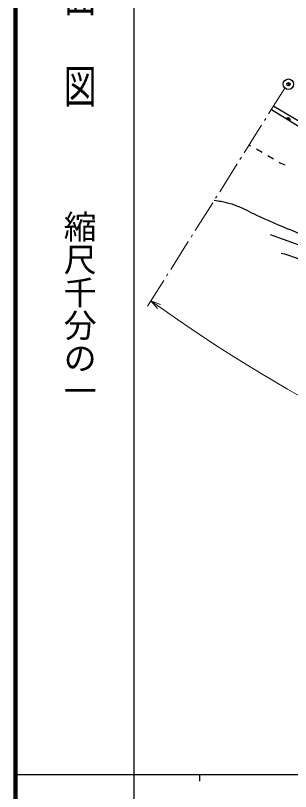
# Model space of a CAD drawing. Units: millimetres, scale not verified. Extents: x 40000 to 680000, y 20000 to 380000.
# Drawn here: x 40000 to 81868, y 202409 to 320692 of the extents above; entities that cross this region are included whole.
import ezdxf
from ezdxf.enums import TextEntityAlignment as Align

# ---------------------------------------------------------------- set-up
doc = ezdxf.new("R2010")
doc.units = ezdxf.units.MM
doc.header["$LTSCALE"] = 1000
doc.header["$PDMODE"] = 32
doc.header["$PDSIZE"] = 500
for name, color, linetype, lineweight in [('M-BGD', 7, 'Continuous', 25), ('M-BMK-HTXT', 7, 'Continuous', 13), ('M-BMK-SRVR', 3, 'Continuous', 25), ('M-STR-HTXT', 7, 'Continuous', 13), ('M-TTL', 2, 'Continuous', 140), ('M-TTL-BAND', 7, 'Continuous', 25)]:
    doc.layers.add(name, color=color, linetype=linetype, lineweight=lineweight)
doc.layers.add('M-OTRS', color=6, linetype='Continuous')
doc.styles.add('@ＭＳ ゴシック', font='')
doc.styles.get('@ＭＳ ゴシック').set_extended_font_data('@MS Gothic')

msp = doc.modelspace()

# ---------------------------------------------------------------- linework, layer by layer
at = {"layer": 'M-BGD'}
for p, q in [((75806, 300799), (75556, 300944)), ((77537, 299797), (76672, 300298)), ((79268, 298795), (78402, 299296)), ((80303, 298196), (80133, 298294)), ((81051, 297902), (80303, 298196))]:
    msp.add_line(p, q, dxfattribs=at)
for points in [[(79342, 306892), (92562, 299039), (92689, 299039), (92774, 298912), (108790, 290124), (118494, 285454), (126164, 281548), (132310, 280992), (139345, 278400), (148456, 274790), (169986, 269008), (186008, 266791), (207160, 265248), (219792, 265281), (248704, 266106), (257564, 266904)], [(125715, 281033), (124977, 281337), (107603, 289956), (94976, 296748), (84002, 303200), (79002, 306341)]]:
    msp.add_lwpolyline(points, dxfattribs=at)
for radius, start, end in [(354, 336.65964, 139.06482), (283, 338.88368, 136.84078), (212, 342.63001, 133.09445), (142, 350.34174, 125.38273), (100, 0.6594, 115.06506)]:
    msp.add_arc((81473, 304725), radius, start, end, dxfattribs=at)
for points, knots in [([(70262, 292525), (71176, 292396), (71457, 292357), (72203, 292163), (72930, 291974), (73335, 291844), (74028, 291555), (75278, 291034), (75919, 290611), (77151, 290049), (79353, 289045), (80606, 288521), (82859, 287632), (84914, 286820), (86082, 286409), (88150, 285630), (91088, 284525), (92737, 283916), (95676, 282812), (98776, 281648), (100531, 281046), (103611, 279827), (109281, 277583), (112419, 276224), (117976, 273712), (120026, 272785), (121176, 272267), (123180, 271246), (123670, 270996), (123941, 270846), (124417, 270570), (125808, 269764), (126539, 269233), (127867, 268328), (128893, 267629), (129350, 267059), (130433, 266453), (131416, 265904), (132037, 265671), (133146, 265476), (134035, 265320), (134567, 265578), (135456, 265424), (136671, 265214), (137282, 264804), (138486, 264539), (141471, 263882), (143284, 264281), (146243, 263516), (149432, 262690), (151131, 261925), (154259, 260892), (158797, 259392), (161391, 258698), (165865, 257014), (169081, 255804), (170843, 255022), (173997, 253657), (175399, 253050), (176211, 252762), (177561, 252046), (179313, 251115), (179899, 250643), (181798, 249244)], [0, 0, 0, 0, 1, 1, 1, 2, 2, 2, 3, 3, 3, 4, 4, 4, 5, 5, 5, 6, 6, 6, 7, 7, 7, 8, 8, 8, 9, 9, 9, 10, 10, 10, 11, 11, 11, 12, 12, 12, 13, 13, 13, 14, 14, 14, 15, 15, 15, 16, 16, 16, 17, 17, 17, 18, 18, 18, 19, 19, 19, 20, 20, 20, 21, 21, 21, 21]), ([(78775, 287308), (85017, 285042), (86652, 284440), (91657, 282488), (97307, 280285), (100643, 279399), (106024, 276604), (111263, 273883), (114228, 272325), (118990, 268836), (120536, 267703), (121312, 266951), (122770, 265706), (123350, 265211), (123635, 264885), (124243, 264423), (124879, 263940), (125231, 263650), (125937, 263277), (126966, 262736), (127640, 262628), (128777, 262385), (132035, 261688), (134005, 262470), (137297, 261954), (143131, 261041), (146353, 260203), (152047, 258636), (157721, 257075), (160824, 255938), (166403, 254065), (168192, 253465), (168766, 253278), (170977, 252510)], [0, 0, 0, 0, 1, 1, 1, 2, 2, 2, 3, 3, 3, 4, 4, 4, 5, 5, 5, 6, 6, 6, 7, 7, 7, 8, 8, 8, 9, 9, 9, 10, 10, 10, 11, 11, 11, 11]), ([(80469, 284466), (81697, 284153), (82092, 284010), (83096, 283616), (84863, 282924), (85684, 282177), (87334, 281239), (90487, 279448), (92240, 278420), (95384, 276612), (97487, 275403), (98681, 274754), (100765, 273513), (105310, 270809), (108000, 269491), (112248, 266340), (115425, 263983), (116780, 262135), (119915, 259721), (121005, 258883), (121722, 258564), (122918, 257885), (123343, 257644), (123573, 257488), (124025, 257302), (125516, 256687), (126374, 256324), (127967, 256069), (131516, 255502), (133571, 256378), (137166, 256359), (139656, 256345), (141051, 256179), (143524, 255888), (147086, 255467), (149042, 254942), (152550, 254197), (154948, 253687), (156317, 253477), (158655, 252739), (160403, 252186), (161019, 251960), (163062, 251124)], [0, 0, 0, 0, 1, 1, 1, 2, 2, 2, 3, 3, 3, 4, 4, 4, 5, 5, 5, 6, 6, 6, 7, 7, 7, 8, 8, 8, 9, 9, 9, 10, 10, 10, 11, 11, 11, 12, 12, 12, 13, 13, 13, 14, 14, 14, 14])]:
    msp.add_open_spline(points, degree=3, knots=knots, dxfattribs=at)
at = {"layer": 'M-BMK-HTXT'}
for p, q in [((81018, 309627), (78543, 305692)), ((77478, 303999), (74816, 299767)), ((78117, 305015), (77904, 304676)), ((74390, 299090), (74177, 298751)), ((73751, 298074), (71089, 293841)), ((70663, 293164), (70450, 292826)), ((70024, 292148), (67362, 287916)), ((66936, 287239), (66724, 286900)), ((66298, 286223), (63636, 281991)), ((63210, 281313), (62997, 280975)), ((62571, 280298), (60096, 276363))]:
    msp.add_line(p, q, dxfattribs=at)
at = {"layer": 'M-BMK-SRVR'}
msp.add_circle((81553, 310222), 800, dxfattribs=at)
at = {"layer": 'M-OTRS'}
msp.add_point((81553, 310222), dxfattribs=at)
at = {"layer": 'M-STR-HTXT'}
for q in [(61619, 276015), (62056, 276625)]:
    msp.add_line((60619, 277194), q, dxfattribs=at)
msp.add_arc((213175, 490079), 261903, 234.37406, 268.90276, dxfattribs=at)
at = {"layer": 'M-TTL'}
msp.add_line((40000, 380000), (40000, 20000), dxfattribs=at)
at = {"layer": 'M-TTL-BAND'}
for p, q in [((58000, 370000), (58000, 20000)), ((40000, 205000), (579000, 205000)), ((68000, 205000), (68000, 204000))]:
    msp.add_line(p, q, dxfattribs=at)

# ---------------------------------------------------------------- texts
at = {"layer": 'M-TTL-BAND', "style": '@ＭＳ ゴシック', "width": 1.4}
msp.add_text('平  面  図', height=3666, rotation=270, dxfattribs=at).set_placement((49777, 306475), align=Align.MIDDLE_RIGHT)
at = {"layer": 'M-TTL-BAND', "style": '@ＭＳ ゴシック'}
msp.add_text('縮尺千分の一', height=3666, rotation=270, dxfattribs=at).set_placement((49777, 261030), align=Align.MIDDLE_RIGHT)

doc.saveas('drawing.dxf')
